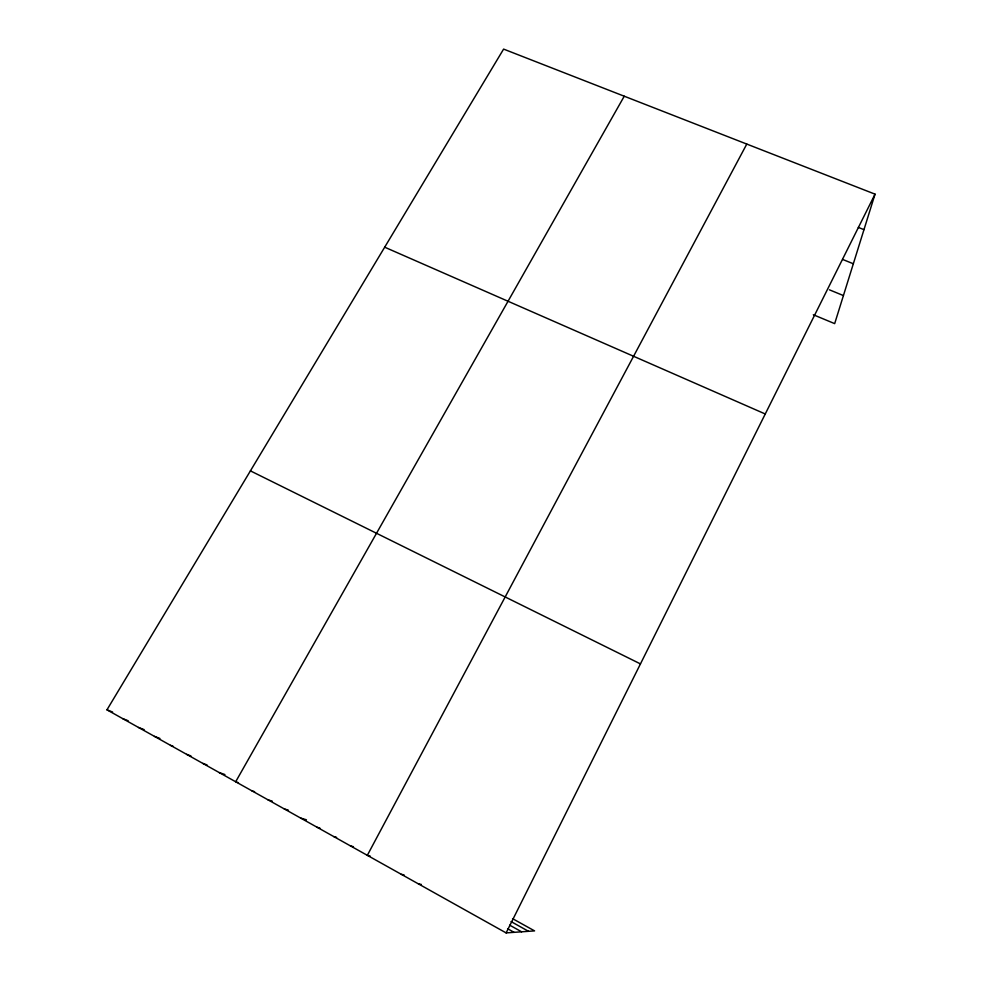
<?xml version="1.0" encoding="UTF-8"?>
<svg xmlns="http://www.w3.org/2000/svg" width="982" height="982" viewBox="0 0 982 982"><rect width="100%" height="100%" fill="white"/><g stroke="black" fill="none" stroke-linecap="round" stroke-linejoin="round"><path stroke-width="1.47" d="M512.555 918.649L534.576 930.887L506.123 932.9L106.964 709.826L503.606 49.1L875.036 194.154L834.675 323.63L813.329 314.743M506.123 932.9L875.036 194.154M746.786 144.072L367.329 855.334L370.116 856.009M624.257 96.211L235.68 781.758L238.43 782.703M418.504 883.935L421.327 884.414M401.331 874.336L404.056 874.876M350.488 845.919L353.446 846.693M333.77 836.578L336.617 837.364M317.149 827.286L319.911 828.084M300.639 818.067L306.421 819.81M284.24 808.898L288.45 810.224M267.951 799.802L272.333 801.214M251.76 790.756L254.596 791.701M219.219 772.564L224.927 774.565M202.869 763.419L207.03 764.917M186.617 754.348L190.925 755.919M170.475 745.326L173.274 746.369M154.444 736.365L159.906 738.427M138.511 727.466L144.145 729.626M122.689 718.615L128.176 720.751M106.964 709.826L112.599 712.048M858.317 227.407L863.964 229.653M842.617 259.432L853.333 263.765M829.409 289.813L843.428 295.57M384.686 247.194L765.26 413.987M250.41 470.869L640.46 663.906M511.033 921.57L528.549 931.317M509.719 925.179L521.626 931.808M507.633 928.739L514.089 932.335"/></g></svg>
